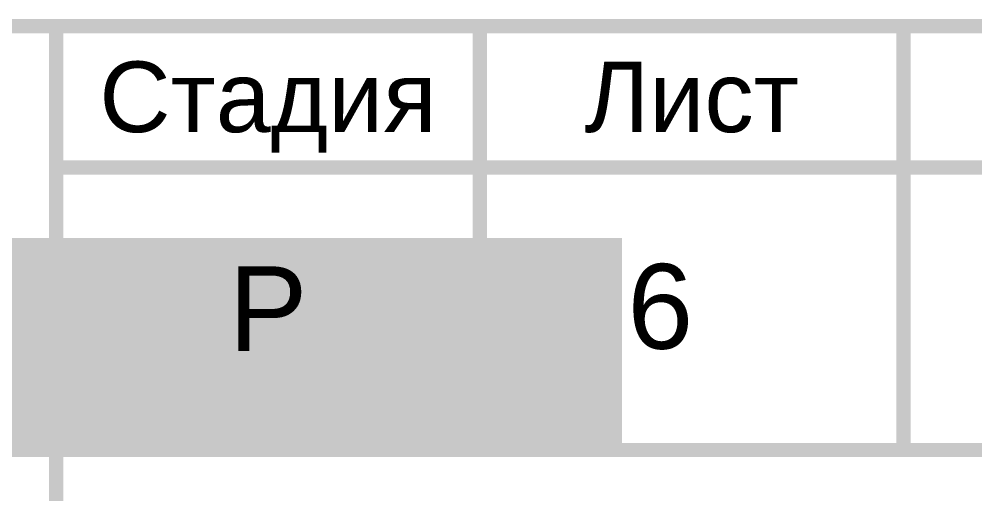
# Model space of a CAD drawing. Header units: millimetres. Extents: x 1642 to 8783, y 1095 to 5441.
# Drawn here: x 5110.23 to 5144.07, y 1192.13 to 1208.93 of the extents above; entities that cross this region are included whole.
import ezdxf
from ezdxf.enums import TextEntityAlignment as Align

# ---------------------------------------------------------------- set-up
doc = ezdxf.new("R2018")
doc.units = ezdxf.units.MM
doc.layers.add('Размеры на чертеже', color=250, linetype='Continuous', lineweight=25)
doc.styles.add('-ISOCPEUR-', font='isocpeur.ttf')
doc.styles.get("Standard").update_dxf_attribs({"font": 'arial.ttf'})

# ---------------------------------------------------------------- blocks, each defined once
blk = doc.blocks.new('*U306')
at = {"const_width": 0.5}
for points in [[(404, -262), (589, -262)], [(539, -262), (539, -292)], [(554, -262), (554, -277)], [(569, -262), (569, -277)], [(539, -267), (589, -267)], [(469, -277), (589, -277)]]:
    blk.add_lwpolyline(points, dxfattribs=at)
for s, height, p in [('Стадия', 2.5, (546.5, -264.5)), ('Лист', 2.5, (561.5, -264.5)), ('Р', 3, (546.5, -272))]:
    blk.add_text(s, height=height).set_placement(p, align=Align.MIDDLE_CENTER)
blk.add_attdef('РАЗРАБОТАЛ', text='', height=2.5).set_placement((424.501, -264.224), align=Align.MIDDLE_LEFT)
at = {"flags": 8}
for tag, height, p in [('ДАТА', 2.5, (464.074, -264.402)), ('ЛИСТ', 3, (560.388, -271.915)), ('ЛИСТОВ', 3, (577.888, -271.915))]:
    blk.add_attdef(tag, text='', height=height, dxfattribs=at).set_placement(p, align=Align.MIDDLE_CENTER)
blk.add_attdef('ПРОВЕРИЛ', (424.749, -270.729), '', height=2.5)
at = {"lineweight": 30, "flags": 104}
for tag, p in [('ТЕПЛОВЫЕ_СЕТИ', (504, -269.5)), ('ИМЯ_ЧЕРТЕЖА', (504, -284.5))]:
    blk.add_attdef(tag, text='', height=3, dxfattribs=at).set_placement(p, align=Align.MIDDLE_CENTER)
at = {"style": '-ISOCPEUR-', "flags": 8}
blk.add_attdef('ФОРМАТ', text='', height=3, dxfattribs=at).set_placement((554.972, -294.745), align=Align.MIDDLE_CENTER)

msp = doc.modelspace()

# ---------------------------------------------------------------- block references
at = {"layer": 'Размеры на чертеже', "lineweight": 90}
ref = msp.add_blockref('*U306', (4572.54, 1470.682), dxfattribs=at)
ref.add_attrib('ЛИСТ', '6', dxfattribs={"layer": '0', "height": 3, "flags": 8}).set_placement((5132.928, 1198.767), align=Align.MIDDLE_CENTER)
lines = msp.add_mtext('Тепловые сети', dxfattribs={"layer": '0', "insert": (5076.54, 1201.182), "char_height": 70, "attachment_point": 1})
ref.add_attrib('ТЕПЛОВЫЕ_СЕТИ', '', (5076.54, 1201.182), dxfattribs={"flags": 104}).embed_mtext(lines)

doc.saveas('drawing.dxf')
